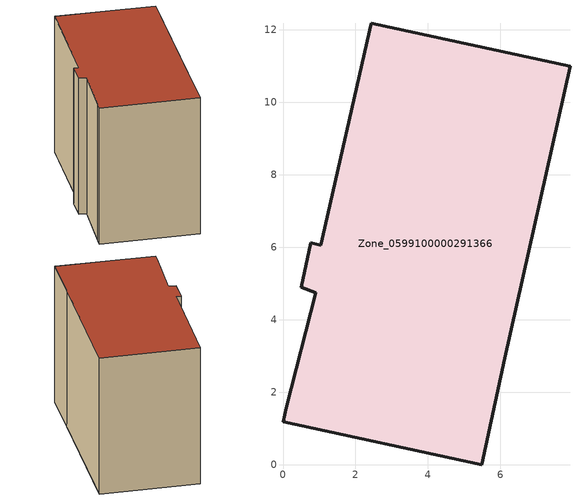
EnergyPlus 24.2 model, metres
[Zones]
Zone_0599100000291366
 floor ground (C_G): 6.12,2.93 5.49,0 0,1.18 0.08,1.57 0.9,4.75 0.5,4.9 0.76,6.12 1.04,6.06 2.43,12.18 7.92,11 z0
 wall outside (C_F): 5.49,0 6.12,2.93 7.92,11 2.43,12.18 1.04,6.06 0.76,6.12 0.5,4.9 0.9,4.75 0.08,1.57 0,1.18 5.49,0 z0:8.25
 roof outside (C_R): 0.9,4.75 0.08,1.57 0,1.18 5.49,0 6.12,2.93 7.92,11 2.43,12.18 1.04,6.06 0.76,6.12 0.5,4.9 z8.25
[BUILDING]
Pand.0599100000291366: North Axis=0; Terrain=City; Loads Convergence Tolerance Value=0.04; Temperature Convergence Tolerance Value=0.4; Solar Distribution=FullExterior; Maximum Number of Warmup Days=25; Minimum Number of Warmup Days=1
[Site:Location]
Rotterdam.The.Hague.AP_ZH_NLD Design_Conditions: Latitude=51.96; Longitude=4.45; Time Zone=1; Elevation=-4.5
[SITE:GROUNDTEMPERATURE:BUILDINGSURFACE]
18, 18, 18, 18, 18, 18, 18, 18, 18, 18, 18, 18
[MATERIAL] Thermal Absorptance=0.9; Solar Absorptance=0.7; Visible Absorptance=0.7
Name | Roughness | Thickness | Conductivity | Density | Specific Heat
G.TC.1975-1991 | MediumSmooth | 0.15 | 0.288461 | 540 | 1210
F.TC.1975-1991 | Rough | 0.3 | 0.230769 | 1920 | 840
R.TC.1975-1991 | MediumRough | 0.2 | 0.153846 | 1500 | 1000
[CONSTRUCTION]
C_G: G.TC.1975-1991
C_F: F.TC.1975-1991
C_R: R.TC.1975-1991
[ZONE]
Zone_0599100000291366: Type=1; Multiplier=1; Ceiling Height=Autocalculate; Volume=Autocalculate; Floor Area=autocalculate; Part of Total Floor Area=Yes
[ZONEINFILTRATION:DESIGNFLOWRATE]
Infil_Zone_0599100000291366: Zone or ZoneList or Space or SpaceList=Zone_0599100000291366; Schedule=AlwaysOn; Design Flow Rate Calculation Method=Flow/Area; Flow Rate per Floor Area=0.003; Constant Term Coefficient=1; Temperature Term Coefficient=0; Velocity Term Coefficient=0; Velocity Squared Term Coefficient=0
[HVACTEMPLATE:ZONE:IDEALLOADSAIRSYSTEM]
Zone_0599100000291366: Maximum Heating Supply Air Temperature=50; Minimum Cooling Supply Air Temperature=13; Maximum Heating Supply Air Humidity Ratio=0.0156; Minimum Cooling Supply Air Humidity Ratio=0.0077; Heating Limit=NoLimit; Cooling Limit=NoLimit; Dehumidification Control Type=ConstantSensibleHeatRatio; Cooling Sensible Heat Ratio=0.7; Dehumidification Setpoint=60; Humidification Control Type=None; Humidification Setpoint=30; Outdoor Air Method=None; Outdoor Air Flow Rate per Person=0.00944; Outdoor Air Flow Rate per Zone Floor Area=0; Outdoor Air Flow Rate per Zone=0; Demand Controlled Ventilation Type=None; Outdoor Air Economizer Type=NoEconomizer; Heat Recovery Type=None; Sensible Heat Recovery Effectiveness=0.7; Latent Heat Recovery Effectiveness=0.65
[ZONECONTROL:THERMOSTAT]
ThermostatControl_Zone_0599100000291366: Zone or ZoneList=Zone_0599100000291366; Control Type Schedule=DualSetpointControlType; Control 1=Thermostat_Zone_0599100000291366; Temperature Difference Between Cutout And Setpoint=0
[THERMOSTATSETPOINT:DUALSETPOINT]
Thermostat_Zone_0599100000291366: Heating Setpoint Temperature Schedule=HeatingSetpoint_Zone_0599100000291366; Cooling Setpoint Temperature Schedule=CoolingSetpoint_Zone_0599100000291366
[SCHEDULE:COMPACT]
HeatingSetpoint_Zone_0599100000291366: Through: 12/31, For: AllDays, Until: 24:00, 21
CoolingSetpoint_Zone_0599100000291366: Through: 12/31, For: AllDays, Until: 24:00, 24
DualSetpointControlType: Through: 12/31, For: AllDays, Until: 24:00, 4
AlwaysOn: Through: 12/31, For: AllDays, Until: 24:00, 1
